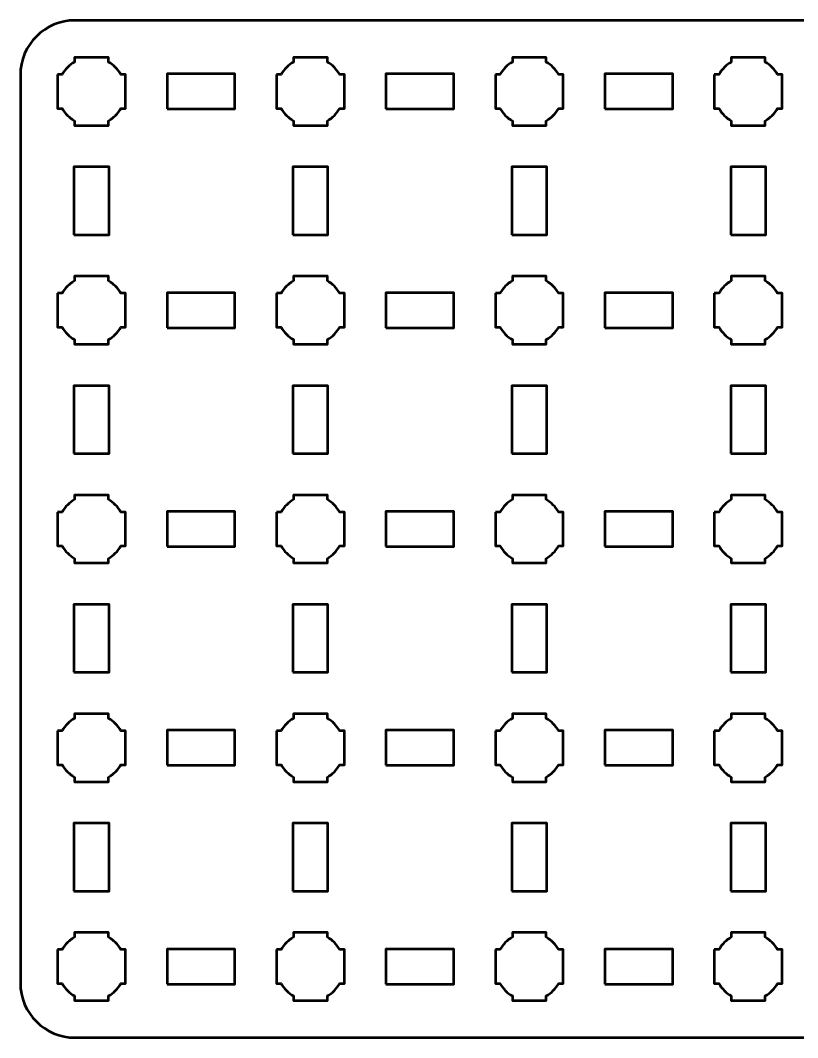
# Model space of a CAD drawing. Header units: centimetres. Extents: x -40.1 to 19.1, y -19.5 to -10.2.
# Drawn here: x -40.15 to -33.05, y -19.5 to -10.2 of the extents above; entities that cross this region are included whole.
import ezdxf

# ---------------------------------------------------------------- set-up
doc = ezdxf.new("R2010")
doc.units = ezdxf.units.CM
doc.header["$MEASUREMENT"] = 0
doc.layers.add('Layer 1', color=7, linetype='Continuous')

msp = doc.modelspace()

# ---------------------------------------------------------------- linework, layer by layer
at = {"layer": 'Layer 1', "color": 250, "lineweight": 53}
for points in [[(-38.81, -11.01), (-38.19, -11.01), (-38.19, -10.69), (-38.81, -10.69), (-38.81, -11.01)], [(-36.81, -11.01), (-36.19, -11.01), (-36.19, -10.69), (-36.81, -10.69), (-36.81, -11.01)], [(-34.81, -11.01), (-34.19, -11.01), (-34.19, -10.69), (-34.81, -10.69), (-34.81, -11.01)], [(-39.66, -12.16), (-39.34, -12.16), (-39.34, -11.54), (-39.66, -11.54), (-39.66, -12.16)], [(-37.66, -12.16), (-37.34, -12.16), (-37.34, -11.54), (-37.66, -11.54), (-37.66, -12.16)], [(-35.66, -12.16), (-35.34, -12.16), (-35.34, -11.54), (-35.66, -11.54), (-35.66, -12.16)], [(-33.66, -12.16), (-33.34, -12.16), (-33.34, -11.54), (-33.66, -11.54), (-33.66, -12.16)], [(-38.81, -13.01), (-38.19, -13.01), (-38.19, -12.69), (-38.81, -12.69), (-38.81, -13.01)], [(-36.81, -13.01), (-36.19, -13.01), (-36.19, -12.69), (-36.81, -12.69), (-36.81, -13.01)], [(-34.81, -13.01), (-34.19, -13.01), (-34.19, -12.69), (-34.81, -12.69), (-34.81, -13.01)], [(-39.66, -14.16), (-39.34, -14.16), (-39.34, -13.54), (-39.66, -13.54), (-39.66, -14.16)], [(-37.66, -14.16), (-37.34, -14.16), (-37.34, -13.54), (-37.66, -13.54), (-37.66, -14.16)], [(-35.66, -14.16), (-35.34, -14.16), (-35.34, -13.54), (-35.66, -13.54), (-35.66, -14.16)], [(-33.66, -14.16), (-33.34, -14.16), (-33.34, -13.54), (-33.66, -13.54), (-33.66, -14.16)], [(-38.81, -15.01), (-38.19, -15.01), (-38.19, -14.69), (-38.81, -14.69), (-38.81, -15.01)], [(-36.81, -15.01), (-36.19, -15.01), (-36.19, -14.69), (-36.81, -14.69), (-36.81, -15.01)], [(-34.81, -15.01), (-34.19, -15.01), (-34.19, -14.69), (-34.81, -14.69), (-34.81, -15.01)], [(-39.66, -16.16), (-39.34, -16.16), (-39.34, -15.54), (-39.66, -15.54), (-39.66, -16.16)], [(-37.66, -16.16), (-37.34, -16.16), (-37.34, -15.54), (-37.66, -15.54), (-37.66, -16.16)], [(-35.66, -16.16), (-35.34, -16.16), (-35.34, -15.54), (-35.66, -15.54), (-35.66, -16.16)], [(-33.66, -16.16), (-33.34, -16.16), (-33.34, -15.54), (-33.66, -15.54), (-33.66, -16.16)], [(-38.81, -17.01), (-38.19, -17.01), (-38.19, -16.69), (-38.81, -16.69), (-38.81, -17.01)], [(-36.81, -17.01), (-36.19, -17.01), (-36.19, -16.69), (-36.81, -16.69), (-36.81, -17.01)], [(-34.81, -17.01), (-34.19, -17.01), (-34.19, -16.69), (-34.81, -16.69), (-34.81, -17.01)], [(-39.66, -18.16), (-39.34, -18.16), (-39.34, -17.54), (-39.66, -17.54), (-39.66, -18.16)], [(-37.66, -18.16), (-37.34, -18.16), (-37.34, -17.54), (-37.66, -17.54), (-37.66, -18.16)], [(-35.66, -18.16), (-35.34, -18.16), (-35.34, -17.54), (-35.66, -17.54), (-35.66, -18.16)], [(-33.66, -18.16), (-33.34, -18.16), (-33.34, -17.54), (-33.66, -17.54), (-33.66, -18.16)], [(-38.81, -19.01), (-38.19, -19.01), (-38.19, -18.69), (-38.81, -18.69), (-38.81, -19.01)], [(-36.81, -19.01), (-36.19, -19.01), (-36.19, -18.69), (-36.81, -18.69), (-36.81, -19.01)], [(-34.81, -19.01), (-34.19, -19.01), (-34.19, -18.69), (-34.81, -18.69), (-34.81, -19.01)]]:
    msp.add_lwpolyline(points, close=True, dxfattribs=at)
msp.add_open_spline([(-40.15, -19), (-40.15, -19), (-40.15, -10.7), (-40.15, -10.7), (-40.15, -10.7), (-40.15, -10.42391), (-39.92609, -10.2), (-39.65, -10.2), (-39.65, -10.2), (-39.65, -10.2), (18.65, -10.2), (18.65, -10.2), (18.65, -10.2), (18.92609, -10.2), (19.15, -10.42391), (19.15, -10.7), (19.15, -10.7), (19.15, -10.7), (19.15, -19), (19.15, -19), (19.15, -19), (19.15, -19.27609), (18.92609, -19.5), (18.65, -19.5), (18.65, -19.5), (18.65, -19.5), (-39.65, -19.5), (-39.65, -19.5), (-39.65, -19.5), (-39.92609, -19.5), (-40.15, -19.27609), (-40.15, -19)], degree=3, knots=[0, 0, 0, 0, 0.125, 0.125, 0.125, 0.125, 0.25, 0.25, 0.25, 0.25, 0.375, 0.375, 0.375, 0.375, 0.5, 0.5, 0.5, 0.5, 0.625, 0.625, 0.625, 0.625, 0.75, 0.75, 0.75, 0.75, 0.875, 0.875, 0.875, 0.875, 1, 1, 1, 1], dxfattribs=at)
at = {"layer": 'Layer 1', "lineweight": 53}
for points in [[(-39.81, -10.695), (-39.81, -10.695), (-39.76851, -10.695), (-39.76851, -10.695), (-39.76851, -10.695), (-39.74128, -10.64795), (-39.70205, -10.60872), (-39.655, -10.58149), (-39.655, -10.58149), (-39.655, -10.58149), (-39.655, -10.54), (-39.655, -10.54), (-39.655, -10.54), (-39.655, -10.54), (-39.5, -10.54), (-39.5, -10.54), (-39.5, -10.54), (-39.5, -10.54), (-39.345, -10.54), (-39.345, -10.54), (-39.345, -10.54), (-39.345, -10.54), (-39.345, -10.58149), (-39.345, -10.58149), (-39.345, -10.58149), (-39.29795, -10.60872), (-39.25872, -10.64795), (-39.23149, -10.695), (-39.23149, -10.695), (-39.23149, -10.695), (-39.19, -10.695), (-39.19, -10.695), (-39.19, -10.695), (-39.19, -10.695), (-39.19, -10.85), (-39.19, -10.85), (-39.19, -10.85), (-39.19, -10.85), (-39.19, -11.005), (-39.19, -11.005), (-39.19, -11.005), (-39.19, -11.005), (-39.23149, -11.005), (-39.23149, -11.005), (-39.23149, -11.005), (-39.25872, -11.05205), (-39.29795, -11.09128), (-39.345, -11.11851), (-39.345, -11.11851), (-39.345, -11.11851), (-39.345, -11.16), (-39.345, -11.16), (-39.345, -11.16), (-39.345, -11.16), (-39.5, -11.16), (-39.5, -11.16), (-39.5, -11.16), (-39.5, -11.16), (-39.655, -11.16), (-39.655, -11.16), (-39.655, -11.16), (-39.655, -11.16), (-39.655, -11.11851), (-39.655, -11.11851), (-39.655, -11.11851), (-39.70205, -11.09128), (-39.74128, -11.05205), (-39.76851, -11.005), (-39.76851, -11.005), (-39.76851, -11.005), (-39.81, -11.005), (-39.81, -11.005), (-39.81, -11.005), (-39.81, -11.005), (-39.81, -10.85), (-39.81, -10.85), (-39.81, -10.85), (-39.81, -10.85), (-39.81, -10.695), (-39.81, -10.695)], [(-37.81, -10.695), (-37.81, -10.695), (-37.76851, -10.695), (-37.76851, -10.695), (-37.76851, -10.695), (-37.74128, -10.64795), (-37.70205, -10.60872), (-37.655, -10.58149), (-37.655, -10.58149), (-37.655, -10.58149), (-37.655, -10.54), (-37.655, -10.54), (-37.655, -10.54), (-37.655, -10.54), (-37.5, -10.54), (-37.5, -10.54), (-37.5, -10.54), (-37.5, -10.54), (-37.345, -10.54), (-37.345, -10.54), (-37.345, -10.54), (-37.345, -10.54), (-37.345, -10.58149), (-37.345, -10.58149), (-37.345, -10.58149), (-37.29795, -10.60872), (-37.25872, -10.64795), (-37.23149, -10.695), (-37.23149, -10.695), (-37.23149, -10.695), (-37.19, -10.695), (-37.19, -10.695), (-37.19, -10.695), (-37.19, -10.695), (-37.19, -10.85), (-37.19, -10.85), (-37.19, -10.85), (-37.19, -10.85), (-37.19, -11.005), (-37.19, -11.005), (-37.19, -11.005), (-37.19, -11.005), (-37.23149, -11.005), (-37.23149, -11.005), (-37.23149, -11.005), (-37.25872, -11.05205), (-37.29795, -11.09128), (-37.345, -11.11851), (-37.345, -11.11851), (-37.345, -11.11851), (-37.345, -11.16), (-37.345, -11.16), (-37.345, -11.16), (-37.345, -11.16), (-37.5, -11.16), (-37.5, -11.16), (-37.5, -11.16), (-37.5, -11.16), (-37.655, -11.16), (-37.655, -11.16), (-37.655, -11.16), (-37.655, -11.16), (-37.655, -11.11851), (-37.655, -11.11851), (-37.655, -11.11851), (-37.70205, -11.09128), (-37.74128, -11.05205), (-37.76851, -11.005), (-37.76851, -11.005), (-37.76851, -11.005), (-37.81, -11.005), (-37.81, -11.005), (-37.81, -11.005), (-37.81, -11.005), (-37.81, -10.85), (-37.81, -10.85), (-37.81, -10.85), (-37.81, -10.85), (-37.81, -10.695), (-37.81, -10.695)], [(-35.81, -10.695), (-35.81, -10.695), (-35.76851, -10.695), (-35.76851, -10.695), (-35.76851, -10.695), (-35.74128, -10.64795), (-35.70205, -10.60872), (-35.655, -10.58149), (-35.655, -10.58149), (-35.655, -10.58149), (-35.655, -10.54), (-35.655, -10.54), (-35.655, -10.54), (-35.655, -10.54), (-35.5, -10.54), (-35.5, -10.54), (-35.5, -10.54), (-35.5, -10.54), (-35.345, -10.54), (-35.345, -10.54), (-35.345, -10.54), (-35.345, -10.54), (-35.345, -10.58149), (-35.345, -10.58149), (-35.345, -10.58149), (-35.29795, -10.60872), (-35.25872, -10.64795), (-35.23149, -10.695), (-35.23149, -10.695), (-35.23149, -10.695), (-35.19, -10.695), (-35.19, -10.695), (-35.19, -10.695), (-35.19, -10.695), (-35.19, -10.85), (-35.19, -10.85), (-35.19, -10.85), (-35.19, -10.85), (-35.19, -11.005), (-35.19, -11.005), (-35.19, -11.005), (-35.19, -11.005), (-35.23149, -11.005), (-35.23149, -11.005), (-35.23149, -11.005), (-35.25872, -11.05205), (-35.29795, -11.09128), (-35.345, -11.11851), (-35.345, -11.11851), (-35.345, -11.11851), (-35.345, -11.16), (-35.345, -11.16), (-35.345, -11.16), (-35.345, -11.16), (-35.5, -11.16), (-35.5, -11.16), (-35.5, -11.16), (-35.5, -11.16), (-35.655, -11.16), (-35.655, -11.16), (-35.655, -11.16), (-35.655, -11.16), (-35.655, -11.11851), (-35.655, -11.11851), (-35.655, -11.11851), (-35.70205, -11.09128), (-35.74128, -11.05205), (-35.76851, -11.005), (-35.76851, -11.005), (-35.76851, -11.005), (-35.81, -11.005), (-35.81, -11.005), (-35.81, -11.005), (-35.81, -11.005), (-35.81, -10.85), (-35.81, -10.85), (-35.81, -10.85), (-35.81, -10.85), (-35.81, -10.695), (-35.81, -10.695)], [(-33.81, -10.695), (-33.81, -10.695), (-33.76851, -10.695), (-33.76851, -10.695), (-33.76851, -10.695), (-33.74128, -10.64795), (-33.70205, -10.60872), (-33.655, -10.58149), (-33.655, -10.58149), (-33.655, -10.58149), (-33.655, -10.54), (-33.655, -10.54), (-33.655, -10.54), (-33.655, -10.54), (-33.5, -10.54), (-33.5, -10.54), (-33.5, -10.54), (-33.5, -10.54), (-33.345, -10.54), (-33.345, -10.54), (-33.345, -10.54), (-33.345, -10.54), (-33.345, -10.58149), (-33.345, -10.58149), (-33.345, -10.58149), (-33.29795, -10.60872), (-33.25872, -10.64795), (-33.23149, -10.695), (-33.23149, -10.695), (-33.23149, -10.695), (-33.19, -10.695), (-33.19, -10.695), (-33.19, -10.695), (-33.19, -10.695), (-33.19, -10.85), (-33.19, -10.85), (-33.19, -10.85), (-33.19, -10.85), (-33.19, -11.005), (-33.19, -11.005), (-33.19, -11.005), (-33.19, -11.005), (-33.23149, -11.005), (-33.23149, -11.005), (-33.23149, -11.005), (-33.25872, -11.05205), (-33.29795, -11.09128), (-33.345, -11.11851), (-33.345, -11.11851), (-33.345, -11.11851), (-33.345, -11.16), (-33.345, -11.16), (-33.345, -11.16), (-33.345, -11.16), (-33.5, -11.16), (-33.5, -11.16), (-33.5, -11.16), (-33.5, -11.16), (-33.655, -11.16), (-33.655, -11.16), (-33.655, -11.16), (-33.655, -11.16), (-33.655, -11.11851), (-33.655, -11.11851), (-33.655, -11.11851), (-33.70205, -11.09128), (-33.74128, -11.05205), (-33.76851, -11.005), (-33.76851, -11.005), (-33.76851, -11.005), (-33.81, -11.005), (-33.81, -11.005), (-33.81, -11.005), (-33.81, -11.005), (-33.81, -10.85), (-33.81, -10.85), (-33.81, -10.85), (-33.81, -10.85), (-33.81, -10.695), (-33.81, -10.695)], [(-39.81, -12.695), (-39.81, -12.695), (-39.76851, -12.695), (-39.76851, -12.695), (-39.76851, -12.695), (-39.74128, -12.64795), (-39.70205, -12.60872), (-39.655, -12.58149), (-39.655, -12.58149), (-39.655, -12.58149), (-39.655, -12.54), (-39.655, -12.54), (-39.655, -12.54), (-39.655, -12.54), (-39.5, -12.54), (-39.5, -12.54), (-39.5, -12.54), (-39.5, -12.54), (-39.345, -12.54), (-39.345, -12.54), (-39.345, -12.54), (-39.345, -12.54), (-39.345, -12.58149), (-39.345, -12.58149), (-39.345, -12.58149), (-39.29795, -12.60872), (-39.25872, -12.64795), (-39.23149, -12.695), (-39.23149, -12.695), (-39.23149, -12.695), (-39.19, -12.695), (-39.19, -12.695), (-39.19, -12.695), (-39.19, -12.695), (-39.19, -12.85), (-39.19, -12.85), (-39.19, -12.85), (-39.19, -12.85), (-39.19, -13.005), (-39.19, -13.005), (-39.19, -13.005), (-39.19, -13.005), (-39.23149, -13.005), (-39.23149, -13.005), (-39.23149, -13.005), (-39.25872, -13.05205), (-39.29795, -13.09128), (-39.345, -13.11851), (-39.345, -13.11851), (-39.345, -13.11851), (-39.345, -13.16), (-39.345, -13.16), (-39.345, -13.16), (-39.345, -13.16), (-39.5, -13.16), (-39.5, -13.16), (-39.5, -13.16), (-39.5, -13.16), (-39.655, -13.16), (-39.655, -13.16), (-39.655, -13.16), (-39.655, -13.16), (-39.655, -13.11851), (-39.655, -13.11851), (-39.655, -13.11851), (-39.70205, -13.09128), (-39.74128, -13.05205), (-39.76851, -13.005), (-39.76851, -13.005), (-39.76851, -13.005), (-39.81, -13.005), (-39.81, -13.005), (-39.81, -13.005), (-39.81, -13.005), (-39.81, -12.85), (-39.81, -12.85), (-39.81, -12.85), (-39.81, -12.85), (-39.81, -12.695), (-39.81, -12.695)], [(-37.81, -12.695), (-37.81, -12.695), (-37.76851, -12.695), (-37.76851, -12.695), (-37.76851, -12.695), (-37.74128, -12.64795), (-37.70205, -12.60872), (-37.655, -12.58149), (-37.655, -12.58149), (-37.655, -12.58149), (-37.655, -12.54), (-37.655, -12.54), (-37.655, -12.54), (-37.655, -12.54), (-37.5, -12.54), (-37.5, -12.54), (-37.5, -12.54), (-37.5, -12.54), (-37.345, -12.54), (-37.345, -12.54), (-37.345, -12.54), (-37.345, -12.54), (-37.345, -12.58149), (-37.345, -12.58149), (-37.345, -12.58149), (-37.29795, -12.60872), (-37.25872, -12.64795), (-37.23149, -12.695), (-37.23149, -12.695), (-37.23149, -12.695), (-37.19, -12.695), (-37.19, -12.695), (-37.19, -12.695), (-37.19, -12.695), (-37.19, -12.85), (-37.19, -12.85), (-37.19, -12.85), (-37.19, -12.85), (-37.19, -13.005), (-37.19, -13.005), (-37.19, -13.005), (-37.19, -13.005), (-37.23149, -13.005), (-37.23149, -13.005), (-37.23149, -13.005), (-37.25872, -13.05205), (-37.29795, -13.09128), (-37.345, -13.11851), (-37.345, -13.11851), (-37.345, -13.11851), (-37.345, -13.16), (-37.345, -13.16), (-37.345, -13.16), (-37.345, -13.16), (-37.5, -13.16), (-37.5, -13.16), (-37.5, -13.16), (-37.5, -13.16), (-37.655, -13.16), (-37.655, -13.16), (-37.655, -13.16), (-37.655, -13.16), (-37.655, -13.11851), (-37.655, -13.11851), (-37.655, -13.11851), (-37.70205, -13.09128), (-37.74128, -13.05205), (-37.76851, -13.005), (-37.76851, -13.005), (-37.76851, -13.005), (-37.81, -13.005), (-37.81, -13.005), (-37.81, -13.005), (-37.81, -13.005), (-37.81, -12.85), (-37.81, -12.85), (-37.81, -12.85), (-37.81, -12.85), (-37.81, -12.695), (-37.81, -12.695)], [(-35.81, -12.695), (-35.81, -12.695), (-35.76851, -12.695), (-35.76851, -12.695), (-35.76851, -12.695), (-35.74128, -12.64795), (-35.70205, -12.60872), (-35.655, -12.58149), (-35.655, -12.58149), (-35.655, -12.58149), (-35.655, -12.54), (-35.655, -12.54), (-35.655, -12.54), (-35.655, -12.54), (-35.5, -12.54), (-35.5, -12.54), (-35.5, -12.54), (-35.5, -12.54), (-35.345, -12.54), (-35.345, -12.54), (-35.345, -12.54), (-35.345, -12.54), (-35.345, -12.58149), (-35.345, -12.58149), (-35.345, -12.58149), (-35.29795, -12.60872), (-35.25872, -12.64795), (-35.23149, -12.695), (-35.23149, -12.695), (-35.23149, -12.695), (-35.19, -12.695), (-35.19, -12.695), (-35.19, -12.695), (-35.19, -12.695), (-35.19, -12.85), (-35.19, -12.85), (-35.19, -12.85), (-35.19, -12.85), (-35.19, -13.005), (-35.19, -13.005), (-35.19, -13.005), (-35.19, -13.005), (-35.23149, -13.005), (-35.23149, -13.005), (-35.23149, -13.005), (-35.25872, -13.05205), (-35.29795, -13.09128), (-35.345, -13.11851), (-35.345, -13.11851), (-35.345, -13.11851), (-35.345, -13.16), (-35.345, -13.16), (-35.345, -13.16), (-35.345, -13.16), (-35.5, -13.16), (-35.5, -13.16), (-35.5, -13.16), (-35.5, -13.16), (-35.655, -13.16), (-35.655, -13.16), (-35.655, -13.16), (-35.655, -13.16), (-35.655, -13.11851), (-35.655, -13.11851), (-35.655, -13.11851), (-35.70205, -13.09128), (-35.74128, -13.05205), (-35.76851, -13.005), (-35.76851, -13.005), (-35.76851, -13.005), (-35.81, -13.005), (-35.81, -13.005), (-35.81, -13.005), (-35.81, -13.005), (-35.81, -12.85), (-35.81, -12.85), (-35.81, -12.85), (-35.81, -12.85), (-35.81, -12.695), (-35.81, -12.695)], [(-33.81, -12.695), (-33.81, -12.695), (-33.76851, -12.695), (-33.76851, -12.695), (-33.76851, -12.695), (-33.74128, -12.64795), (-33.70205, -12.60872), (-33.655, -12.58149), (-33.655, -12.58149), (-33.655, -12.58149), (-33.655, -12.54), (-33.655, -12.54), (-33.655, -12.54), (-33.655, -12.54), (-33.5, -12.54), (-33.5, -12.54), (-33.5, -12.54), (-33.5, -12.54), (-33.345, -12.54), (-33.345, -12.54), (-33.345, -12.54), (-33.345, -12.54), (-33.345, -12.58149), (-33.345, -12.58149), (-33.345, -12.58149), (-33.29795, -12.60872), (-33.25872, -12.64795), (-33.23149, -12.695), (-33.23149, -12.695), (-33.23149, -12.695), (-33.19, -12.695), (-33.19, -12.695), (-33.19, -12.695), (-33.19, -12.695), (-33.19, -12.85), (-33.19, -12.85), (-33.19, -12.85), (-33.19, -12.85), (-33.19, -13.005), (-33.19, -13.005), (-33.19, -13.005), (-33.19, -13.005), (-33.23149, -13.005), (-33.23149, -13.005), (-33.23149, -13.005), (-33.25872, -13.05205), (-33.29795, -13.09128), (-33.345, -13.11851), (-33.345, -13.11851), (-33.345, -13.11851), (-33.345, -13.16), (-33.345, -13.16), (-33.345, -13.16), (-33.345, -13.16), (-33.5, -13.16), (-33.5, -13.16), (-33.5, -13.16), (-33.5, -13.16), (-33.655, -13.16), (-33.655, -13.16), (-33.655, -13.16), (-33.655, -13.16), (-33.655, -13.11851), (-33.655, -13.11851), (-33.655, -13.11851), (-33.70205, -13.09128), (-33.74128, -13.05205), (-33.76851, -13.005), (-33.76851, -13.005), (-33.76851, -13.005), (-33.81, -13.005), (-33.81, -13.005), (-33.81, -13.005), (-33.81, -13.005), (-33.81, -12.85), (-33.81, -12.85), (-33.81, -12.85), (-33.81, -12.85), (-33.81, -12.695), (-33.81, -12.695)], [(-39.81, -14.695), (-39.81, -14.695), (-39.76851, -14.695), (-39.76851, -14.695), (-39.76851, -14.695), (-39.74128, -14.64795), (-39.70205, -14.60872), (-39.655, -14.58149), (-39.655, -14.58149), (-39.655, -14.58149), (-39.655, -14.54), (-39.655, -14.54), (-39.655, -14.54), (-39.655, -14.54), (-39.5, -14.54), (-39.5, -14.54), (-39.5, -14.54), (-39.5, -14.54), (-39.345, -14.54), (-39.345, -14.54), (-39.345, -14.54), (-39.345, -14.54), (-39.345, -14.58149), (-39.345, -14.58149), (-39.345, -14.58149), (-39.29795, -14.60872), (-39.25872, -14.64795), (-39.23149, -14.695), (-39.23149, -14.695), (-39.23149, -14.695), (-39.19, -14.695), (-39.19, -14.695), (-39.19, -14.695), (-39.19, -14.695), (-39.19, -14.85), (-39.19, -14.85), (-39.19, -14.85), (-39.19, -14.85), (-39.19, -15.005), (-39.19, -15.005), (-39.19, -15.005), (-39.19, -15.005), (-39.23149, -15.005), (-39.23149, -15.005), (-39.23149, -15.005), (-39.25872, -15.05205), (-39.29795, -15.09128), (-39.345, -15.11851), (-39.345, -15.11851), (-39.345, -15.11851), (-39.345, -15.16), (-39.345, -15.16), (-39.345, -15.16), (-39.345, -15.16), (-39.5, -15.16), (-39.5, -15.16), (-39.5, -15.16), (-39.5, -15.16), (-39.655, -15.16), (-39.655, -15.16), (-39.655, -15.16), (-39.655, -15.16), (-39.655, -15.11851), (-39.655, -15.11851), (-39.655, -15.11851), (-39.70205, -15.09128), (-39.74128, -15.05205), (-39.76851, -15.005), (-39.76851, -15.005), (-39.76851, -15.005), (-39.81, -15.005), (-39.81, -15.005), (-39.81, -15.005), (-39.81, -15.005), (-39.81, -14.85), (-39.81, -14.85), (-39.81, -14.85), (-39.81, -14.85), (-39.81, -14.695), (-39.81, -14.695)], [(-37.81, -14.695), (-37.81, -14.695), (-37.76851, -14.695), (-37.76851, -14.695), (-37.76851, -14.695), (-37.74128, -14.64795), (-37.70205, -14.60872), (-37.655, -14.58149), (-37.655, -14.58149), (-37.655, -14.58149), (-37.655, -14.54), (-37.655, -14.54), (-37.655, -14.54), (-37.655, -14.54), (-37.5, -14.54), (-37.5, -14.54), (-37.5, -14.54), (-37.5, -14.54), (-37.345, -14.54), (-37.345, -14.54), (-37.345, -14.54), (-37.345, -14.54), (-37.345, -14.58149), (-37.345, -14.58149), (-37.345, -14.58149), (-37.29795, -14.60872), (-37.25872, -14.64795), (-37.23149, -14.695), (-37.23149, -14.695), (-37.23149, -14.695), (-37.19, -14.695), (-37.19, -14.695), (-37.19, -14.695), (-37.19, -14.695), (-37.19, -14.85), (-37.19, -14.85), (-37.19, -14.85), (-37.19, -14.85), (-37.19, -15.005), (-37.19, -15.005), (-37.19, -15.005), (-37.19, -15.005), (-37.23149, -15.005), (-37.23149, -15.005), (-37.23149, -15.005), (-37.25872, -15.05205), (-37.29795, -15.09128), (-37.345, -15.11851), (-37.345, -15.11851), (-37.345, -15.11851), (-37.345, -15.16), (-37.345, -15.16), (-37.345, -15.16), (-37.345, -15.16), (-37.5, -15.16), (-37.5, -15.16), (-37.5, -15.16), (-37.5, -15.16), (-37.655, -15.16), (-37.655, -15.16), (-37.655, -15.16), (-37.655, -15.16), (-37.655, -15.11851), (-37.655, -15.11851), (-37.655, -15.11851), (-37.70205, -15.09128), (-37.74128, -15.05205), (-37.76851, -15.005), (-37.76851, -15.005), (-37.76851, -15.005), (-37.81, -15.005), (-37.81, -15.005), (-37.81, -15.005), (-37.81, -15.005), (-37.81, -14.85), (-37.81, -14.85), (-37.81, -14.85), (-37.81, -14.85), (-37.81, -14.695), (-37.81, -14.695)], [(-35.81, -14.695), (-35.81, -14.695), (-35.76851, -14.695), (-35.76851, -14.695), (-35.76851, -14.695), (-35.74128, -14.64795), (-35.70205, -14.60872), (-35.655, -14.58149), (-35.655, -14.58149), (-35.655, -14.58149), (-35.655, -14.54), (-35.655, -14.54), (-35.655, -14.54), (-35.655, -14.54), (-35.5, -14.54), (-35.5, -14.54), (-35.5, -14.54), (-35.5, -14.54), (-35.345, -14.54), (-35.345, -14.54), (-35.345, -14.54), (-35.345, -14.54), (-35.345, -14.58149), (-35.345, -14.58149), (-35.345, -14.58149), (-35.29795, -14.60872), (-35.25872, -14.64795), (-35.23149, -14.695), (-35.23149, -14.695), (-35.23149, -14.695), (-35.19, -14.695), (-35.19, -14.695), (-35.19, -14.695), (-35.19, -14.695), (-35.19, -14.85), (-35.19, -14.85), (-35.19, -14.85), (-35.19, -14.85), (-35.19, -15.005), (-35.19, -15.005), (-35.19, -15.005), (-35.19, -15.005), (-35.23149, -15.005), (-35.23149, -15.005), (-35.23149, -15.005), (-35.25872, -15.05205), (-35.29795, -15.09128), (-35.345, -15.11851), (-35.345, -15.11851), (-35.345, -15.11851), (-35.345, -15.16), (-35.345, -15.16), (-35.345, -15.16), (-35.345, -15.16), (-35.5, -15.16), (-35.5, -15.16), (-35.5, -15.16), (-35.5, -15.16), (-35.655, -15.16), (-35.655, -15.16), (-35.655, -15.16), (-35.655, -15.16), (-35.655, -15.11851), (-35.655, -15.11851), (-35.655, -15.11851), (-35.70205, -15.09128), (-35.74128, -15.05205), (-35.76851, -15.005), (-35.76851, -15.005), (-35.76851, -15.005), (-35.81, -15.005), (-35.81, -15.005), (-35.81, -15.005), (-35.81, -15.005), (-35.81, -14.85), (-35.81, -14.85), (-35.81, -14.85), (-35.81, -14.85), (-35.81, -14.695), (-35.81, -14.695)], [(-33.81, -14.695), (-33.81, -14.695), (-33.76851, -14.695), (-33.76851, -14.695), (-33.76851, -14.695), (-33.74128, -14.64795), (-33.70205, -14.60872), (-33.655, -14.58149), (-33.655, -14.58149), (-33.655, -14.58149), (-33.655, -14.54), (-33.655, -14.54), (-33.655, -14.54), (-33.655, -14.54), (-33.5, -14.54), (-33.5, -14.54), (-33.5, -14.54), (-33.5, -14.54), (-33.345, -14.54), (-33.345, -14.54), (-33.345, -14.54), (-33.345, -14.54), (-33.345, -14.58149), (-33.345, -14.58149), (-33.345, -14.58149), (-33.29795, -14.60872), (-33.25872, -14.64795), (-33.23149, -14.695), (-33.23149, -14.695), (-33.23149, -14.695), (-33.19, -14.695), (-33.19, -14.695), (-33.19, -14.695), (-33.19, -14.695), (-33.19, -14.85), (-33.19, -14.85), (-33.19, -14.85), (-33.19, -14.85), (-33.19, -15.005), (-33.19, -15.005), (-33.19, -15.005), (-33.19, -15.005), (-33.23149, -15.005), (-33.23149, -15.005), (-33.23149, -15.005), (-33.25872, -15.05205), (-33.29795, -15.09128), (-33.345, -15.11851), (-33.345, -15.11851), (-33.345, -15.11851), (-33.345, -15.16), (-33.345, -15.16), (-33.345, -15.16), (-33.345, -15.16), (-33.5, -15.16), (-33.5, -15.16), (-33.5, -15.16), (-33.5, -15.16), (-33.655, -15.16), (-33.655, -15.16), (-33.655, -15.16), (-33.655, -15.16), (-33.655, -15.11851), (-33.655, -15.11851), (-33.655, -15.11851), (-33.70205, -15.09128), (-33.74128, -15.05205), (-33.76851, -15.005), (-33.76851, -15.005), (-33.76851, -15.005), (-33.81, -15.005), (-33.81, -15.005), (-33.81, -15.005), (-33.81, -15.005), (-33.81, -14.85), (-33.81, -14.85), (-33.81, -14.85), (-33.81, -14.85), (-33.81, -14.695), (-33.81, -14.695)], [(-39.81, -16.695), (-39.81, -16.695), (-39.76851, -16.695), (-39.76851, -16.695), (-39.76851, -16.695), (-39.74128, -16.64795), (-39.70205, -16.60872), (-39.655, -16.58149), (-39.655, -16.58149), (-39.655, -16.58149), (-39.655, -16.54), (-39.655, -16.54), (-39.655, -16.54), (-39.655, -16.54), (-39.5, -16.54), (-39.5, -16.54), (-39.5, -16.54), (-39.5, -16.54), (-39.345, -16.54), (-39.345, -16.54), (-39.345, -16.54), (-39.345, -16.54), (-39.345, -16.58149), (-39.345, -16.58149), (-39.345, -16.58149), (-39.29795, -16.60872), (-39.25872, -16.64795), (-39.23149, -16.695), (-39.23149, -16.695), (-39.23149, -16.695), (-39.19, -16.695), (-39.19, -16.695), (-39.19, -16.695), (-39.19, -16.695), (-39.19, -16.85), (-39.19, -16.85), (-39.19, -16.85), (-39.19, -16.85), (-39.19, -17.005), (-39.19, -17.005), (-39.19, -17.005), (-39.19, -17.005), (-39.23149, -17.005), (-39.23149, -17.005), (-39.23149, -17.005), (-39.25872, -17.05205), (-39.29795, -17.09128), (-39.345, -17.11851), (-39.345, -17.11851), (-39.345, -17.11851), (-39.345, -17.16), (-39.345, -17.16), (-39.345, -17.16), (-39.345, -17.16), (-39.5, -17.16), (-39.5, -17.16), (-39.5, -17.16), (-39.5, -17.16), (-39.655, -17.16), (-39.655, -17.16), (-39.655, -17.16), (-39.655, -17.16), (-39.655, -17.11851), (-39.655, -17.11851), (-39.655, -17.11851), (-39.70205, -17.09128), (-39.74128, -17.05205), (-39.76851, -17.005), (-39.76851, -17.005), (-39.76851, -17.005), (-39.81, -17.005), (-39.81, -17.005), (-39.81, -17.005), (-39.81, -17.005), (-39.81, -16.85), (-39.81, -16.85), (-39.81, -16.85), (-39.81, -16.85), (-39.81, -16.695), (-39.81, -16.695)], [(-37.81, -16.695), (-37.81, -16.695), (-37.76851, -16.695), (-37.76851, -16.695), (-37.76851, -16.695), (-37.74128, -16.64795), (-37.70205, -16.60872), (-37.655, -16.58149), (-37.655, -16.58149), (-37.655, -16.58149), (-37.655, -16.54), (-37.655, -16.54), (-37.655, -16.54), (-37.655, -16.54), (-37.5, -16.54), (-37.5, -16.54), (-37.5, -16.54), (-37.5, -16.54), (-37.345, -16.54), (-37.345, -16.54), (-37.345, -16.54), (-37.345, -16.54), (-37.345, -16.58149), (-37.345, -16.58149), (-37.345, -16.58149), (-37.29795, -16.60872), (-37.25872, -16.64795), (-37.23149, -16.695), (-37.23149, -16.695), (-37.23149, -16.695), (-37.19, -16.695), (-37.19, -16.695), (-37.19, -16.695), (-37.19, -16.695), (-37.19, -16.85), (-37.19, -16.85), (-37.19, -16.85), (-37.19, -16.85), (-37.19, -17.005), (-37.19, -17.005), (-37.19, -17.005), (-37.19, -17.005), (-37.23149, -17.005), (-37.23149, -17.005), (-37.23149, -17.005), (-37.25872, -17.05205), (-37.29795, -17.09128), (-37.345, -17.11851), (-37.345, -17.11851), (-37.345, -17.11851), (-37.345, -17.16), (-37.345, -17.16), (-37.345, -17.16), (-37.345, -17.16), (-37.5, -17.16), (-37.5, -17.16), (-37.5, -17.16), (-37.5, -17.16), (-37.655, -17.16), (-37.655, -17.16), (-37.655, -17.16), (-37.655, -17.16), (-37.655, -17.11851), (-37.655, -17.11851), (-37.655, -17.11851), (-37.70205, -17.09128), (-37.74128, -17.05205), (-37.76851, -17.005), (-37.76851, -17.005), (-37.76851, -17.005), (-37.81, -17.005), (-37.81, -17.005), (-37.81, -17.005), (-37.81, -17.005), (-37.81, -16.85), (-37.81, -16.85), (-37.81, -16.85), (-37.81, -16.85), (-37.81, -16.695), (-37.81, -16.695)], [(-35.81, -16.695), (-35.81, -16.695), (-35.76851, -16.695), (-35.76851, -16.695), (-35.76851, -16.695), (-35.74128, -16.64795), (-35.70205, -16.60872), (-35.655, -16.58149), (-35.655, -16.58149), (-35.655, -16.58149), (-35.655, -16.54), (-35.655, -16.54), (-35.655, -16.54), (-35.655, -16.54), (-35.5, -16.54), (-35.5, -16.54), (-35.5, -16.54), (-35.5, -16.54), (-35.345, -16.54), (-35.345, -16.54), (-35.345, -16.54), (-35.345, -16.54), (-35.345, -16.58149), (-35.345, -16.58149), (-35.345, -16.58149), (-35.29795, -16.60872), (-35.25872, -16.64795), (-35.23149, -16.695), (-35.23149, -16.695), (-35.23149, -16.695), (-35.19, -16.695), (-35.19, -16.695), (-35.19, -16.695), (-35.19, -16.695), (-35.19, -16.85), (-35.19, -16.85), (-35.19, -16.85), (-35.19, -16.85), (-35.19, -17.005), (-35.19, -17.005), (-35.19, -17.005), (-35.19, -17.005), (-35.23149, -17.005), (-35.23149, -17.005), (-35.23149, -17.005), (-35.25872, -17.05205), (-35.29795, -17.09128), (-35.345, -17.11851), (-35.345, -17.11851), (-35.345, -17.11851), (-35.345, -17.16), (-35.345, -17.16), (-35.345, -17.16), (-35.345, -17.16), (-35.5, -17.16), (-35.5, -17.16), (-35.5, -17.16), (-35.5, -17.16), (-35.655, -17.16), (-35.655, -17.16), (-35.655, -17.16), (-35.655, -17.16), (-35.655, -17.11851), (-35.655, -17.11851), (-35.655, -17.11851), (-35.70205, -17.09128), (-35.74128, -17.05205), (-35.76851, -17.005), (-35.76851, -17.005), (-35.76851, -17.005), (-35.81, -17.005), (-35.81, -17.005), (-35.81, -17.005), (-35.81, -17.005), (-35.81, -16.85), (-35.81, -16.85), (-35.81, -16.85), (-35.81, -16.85), (-35.81, -16.695), (-35.81, -16.695)], [(-33.81, -16.695), (-33.81, -16.695), (-33.76851, -16.695), (-33.76851, -16.695), (-33.76851, -16.695), (-33.74128, -16.64795), (-33.70205, -16.60872), (-33.655, -16.58149), (-33.655, -16.58149), (-33.655, -16.58149), (-33.655, -16.54), (-33.655, -16.54), (-33.655, -16.54), (-33.655, -16.54), (-33.5, -16.54), (-33.5, -16.54), (-33.5, -16.54), (-33.5, -16.54), (-33.345, -16.54), (-33.345, -16.54), (-33.345, -16.54), (-33.345, -16.54), (-33.345, -16.58149), (-33.345, -16.58149), (-33.345, -16.58149), (-33.29795, -16.60872), (-33.25872, -16.64795), (-33.23149, -16.695), (-33.23149, -16.695), (-33.23149, -16.695), (-33.19, -16.695), (-33.19, -16.695), (-33.19, -16.695), (-33.19, -16.695), (-33.19, -16.85), (-33.19, -16.85), (-33.19, -16.85), (-33.19, -16.85), (-33.19, -17.005), (-33.19, -17.005), (-33.19, -17.005), (-33.19, -17.005), (-33.23149, -17.005), (-33.23149, -17.005), (-33.23149, -17.005), (-33.25872, -17.05205), (-33.29795, -17.09128), (-33.345, -17.11851), (-33.345, -17.11851), (-33.345, -17.11851), (-33.345, -17.16), (-33.345, -17.16), (-33.345, -17.16), (-33.345, -17.16), (-33.5, -17.16), (-33.5, -17.16), (-33.5, -17.16), (-33.5, -17.16), (-33.655, -17.16), (-33.655, -17.16), (-33.655, -17.16), (-33.655, -17.16), (-33.655, -17.11851), (-33.655, -17.11851), (-33.655, -17.11851), (-33.70205, -17.09128), (-33.74128, -17.05205), (-33.76851, -17.005), (-33.76851, -17.005), (-33.76851, -17.005), (-33.81, -17.005), (-33.81, -17.005), (-33.81, -17.005), (-33.81, -17.005), (-33.81, -16.85), (-33.81, -16.85), (-33.81, -16.85), (-33.81, -16.85), (-33.81, -16.695), (-33.81, -16.695)], [(-39.81, -18.695), (-39.81, -18.695), (-39.76851, -18.695), (-39.76851, -18.695), (-39.76851, -18.695), (-39.74128, -18.64795), (-39.70205, -18.60872), (-39.655, -18.58149), (-39.655, -18.58149), (-39.655, -18.58149), (-39.655, -18.54), (-39.655, -18.54), (-39.655, -18.54), (-39.655, -18.54), (-39.5, -18.54), (-39.5, -18.54), (-39.5, -18.54), (-39.5, -18.54), (-39.345, -18.54), (-39.345, -18.54), (-39.345, -18.54), (-39.345, -18.54), (-39.345, -18.58149), (-39.345, -18.58149), (-39.345, -18.58149), (-39.29795, -18.60872), (-39.25872, -18.64795), (-39.23149, -18.695), (-39.23149, -18.695), (-39.23149, -18.695), (-39.19, -18.695), (-39.19, -18.695), (-39.19, -18.695), (-39.19, -18.695), (-39.19, -18.85), (-39.19, -18.85), (-39.19, -18.85), (-39.19, -18.85), (-39.19, -19.005), (-39.19, -19.005), (-39.19, -19.005), (-39.19, -19.005), (-39.23149, -19.005), (-39.23149, -19.005), (-39.23149, -19.005), (-39.25872, -19.05205), (-39.29795, -19.09128), (-39.345, -19.11851), (-39.345, -19.11851), (-39.345, -19.11851), (-39.345, -19.16), (-39.345, -19.16), (-39.345, -19.16), (-39.345, -19.16), (-39.5, -19.16), (-39.5, -19.16), (-39.5, -19.16), (-39.5, -19.16), (-39.655, -19.16), (-39.655, -19.16), (-39.655, -19.16), (-39.655, -19.16), (-39.655, -19.11851), (-39.655, -19.11851), (-39.655, -19.11851), (-39.70205, -19.09128), (-39.74128, -19.05205), (-39.76851, -19.005), (-39.76851, -19.005), (-39.76851, -19.005), (-39.81, -19.005), (-39.81, -19.005), (-39.81, -19.005), (-39.81, -19.005), (-39.81, -18.85), (-39.81, -18.85), (-39.81, -18.85), (-39.81, -18.85), (-39.81, -18.695), (-39.81, -18.695)], [(-37.81, -18.695), (-37.81, -18.695), (-37.76851, -18.695), (-37.76851, -18.695), (-37.76851, -18.695), (-37.74128, -18.64795), (-37.70205, -18.60872), (-37.655, -18.58149), (-37.655, -18.58149), (-37.655, -18.58149), (-37.655, -18.54), (-37.655, -18.54), (-37.655, -18.54), (-37.655, -18.54), (-37.5, -18.54), (-37.5, -18.54), (-37.5, -18.54), (-37.5, -18.54), (-37.345, -18.54), (-37.345, -18.54), (-37.345, -18.54), (-37.345, -18.54), (-37.345, -18.58149), (-37.345, -18.58149), (-37.345, -18.58149), (-37.29795, -18.60872), (-37.25872, -18.64795), (-37.23149, -18.695), (-37.23149, -18.695), (-37.23149, -18.695), (-37.19, -18.695), (-37.19, -18.695), (-37.19, -18.695), (-37.19, -18.695), (-37.19, -18.85), (-37.19, -18.85), (-37.19, -18.85), (-37.19, -18.85), (-37.19, -19.005), (-37.19, -19.005), (-37.19, -19.005), (-37.19, -19.005), (-37.23149, -19.005), (-37.23149, -19.005), (-37.23149, -19.005), (-37.25872, -19.05205), (-37.29795, -19.09128), (-37.345, -19.11851), (-37.345, -19.11851), (-37.345, -19.11851), (-37.345, -19.16), (-37.345, -19.16), (-37.345, -19.16), (-37.345, -19.16), (-37.5, -19.16), (-37.5, -19.16), (-37.5, -19.16), (-37.5, -19.16), (-37.655, -19.16), (-37.655, -19.16), (-37.655, -19.16), (-37.655, -19.16), (-37.655, -19.11851), (-37.655, -19.11851), (-37.655, -19.11851), (-37.70205, -19.09128), (-37.74128, -19.05205), (-37.76851, -19.005), (-37.76851, -19.005), (-37.76851, -19.005), (-37.81, -19.005), (-37.81, -19.005), (-37.81, -19.005), (-37.81, -19.005), (-37.81, -18.85), (-37.81, -18.85), (-37.81, -18.85), (-37.81, -18.85), (-37.81, -18.695), (-37.81, -18.695)], [(-35.81, -18.695), (-35.81, -18.695), (-35.76851, -18.695), (-35.76851, -18.695), (-35.76851, -18.695), (-35.74128, -18.64795), (-35.70205, -18.60872), (-35.655, -18.58149), (-35.655, -18.58149), (-35.655, -18.58149), (-35.655, -18.54), (-35.655, -18.54), (-35.655, -18.54), (-35.655, -18.54), (-35.5, -18.54), (-35.5, -18.54), (-35.5, -18.54), (-35.5, -18.54), (-35.345, -18.54), (-35.345, -18.54), (-35.345, -18.54), (-35.345, -18.54), (-35.345, -18.58149), (-35.345, -18.58149), (-35.345, -18.58149), (-35.29795, -18.60872), (-35.25872, -18.64795), (-35.23149, -18.695), (-35.23149, -18.695), (-35.23149, -18.695), (-35.19, -18.695), (-35.19, -18.695), (-35.19, -18.695), (-35.19, -18.695), (-35.19, -18.85), (-35.19, -18.85), (-35.19, -18.85), (-35.19, -18.85), (-35.19, -19.005), (-35.19, -19.005), (-35.19, -19.005), (-35.19, -19.005), (-35.23149, -19.005), (-35.23149, -19.005), (-35.23149, -19.005), (-35.25872, -19.05205), (-35.29795, -19.09128), (-35.345, -19.11851), (-35.345, -19.11851), (-35.345, -19.11851), (-35.345, -19.16), (-35.345, -19.16), (-35.345, -19.16), (-35.345, -19.16), (-35.5, -19.16), (-35.5, -19.16), (-35.5, -19.16), (-35.5, -19.16), (-35.655, -19.16), (-35.655, -19.16), (-35.655, -19.16), (-35.655, -19.16), (-35.655, -19.11851), (-35.655, -19.11851), (-35.655, -19.11851), (-35.70205, -19.09128), (-35.74128, -19.05205), (-35.76851, -19.005), (-35.76851, -19.005), (-35.76851, -19.005), (-35.81, -19.005), (-35.81, -19.005), (-35.81, -19.005), (-35.81, -19.005), (-35.81, -18.85), (-35.81, -18.85), (-35.81, -18.85), (-35.81, -18.85), (-35.81, -18.695), (-35.81, -18.695)], [(-33.81, -18.695), (-33.81, -18.695), (-33.76851, -18.695), (-33.76851, -18.695), (-33.76851, -18.695), (-33.74128, -18.64795), (-33.70205, -18.60872), (-33.655, -18.58149), (-33.655, -18.58149), (-33.655, -18.58149), (-33.655, -18.54), (-33.655, -18.54), (-33.655, -18.54), (-33.655, -18.54), (-33.5, -18.54), (-33.5, -18.54), (-33.5, -18.54), (-33.5, -18.54), (-33.345, -18.54), (-33.345, -18.54), (-33.345, -18.54), (-33.345, -18.54), (-33.345, -18.58149), (-33.345, -18.58149), (-33.345, -18.58149), (-33.29795, -18.60872), (-33.25872, -18.64795), (-33.23149, -18.695), (-33.23149, -18.695), (-33.23149, -18.695), (-33.19, -18.695), (-33.19, -18.695), (-33.19, -18.695), (-33.19, -18.695), (-33.19, -18.85), (-33.19, -18.85), (-33.19, -18.85), (-33.19, -18.85), (-33.19, -19.005), (-33.19, -19.005), (-33.19, -19.005), (-33.19, -19.005), (-33.23149, -19.005), (-33.23149, -19.005), (-33.23149, -19.005), (-33.25872, -19.05205), (-33.29795, -19.09128), (-33.345, -19.11851), (-33.345, -19.11851), (-33.345, -19.11851), (-33.345, -19.16), (-33.345, -19.16), (-33.345, -19.16), (-33.345, -19.16), (-33.5, -19.16), (-33.5, -19.16), (-33.5, -19.16), (-33.5, -19.16), (-33.655, -19.16), (-33.655, -19.16), (-33.655, -19.16), (-33.655, -19.16), (-33.655, -19.11851), (-33.655, -19.11851), (-33.655, -19.11851), (-33.70205, -19.09128), (-33.74128, -19.05205), (-33.76851, -19.005), (-33.76851, -19.005), (-33.76851, -19.005), (-33.81, -19.005), (-33.81, -19.005), (-33.81, -19.005), (-33.81, -19.005), (-33.81, -18.85), (-33.81, -18.85), (-33.81, -18.85), (-33.81, -18.85), (-33.81, -18.695), (-33.81, -18.695)]]:
    msp.add_open_spline(points, degree=3, knots=[0, 0, 0, 0, 0.05, 0.05, 0.05, 0.05, 0.1, 0.1, 0.1, 0.1, 0.15, 0.15, 0.15, 0.15, 0.2, 0.2, 0.2, 0.2, 0.25, 0.25, 0.25, 0.25, 0.3, 0.3, 0.3, 0.3, 0.35, 0.35, 0.35, 0.35, 0.4, 0.4, 0.4, 0.4, 0.45, 0.45, 0.45, 0.45, 0.5, 0.5, 0.5, 0.5, 0.55, 0.55, 0.55, 0.55, 0.6, 0.6, 0.6, 0.6, 0.65, 0.65, 0.65, 0.65, 0.7, 0.7, 0.7, 0.7, 0.75, 0.75, 0.75, 0.75, 0.8, 0.8, 0.8, 0.8, 0.85, 0.85, 0.85, 0.85, 0.9, 0.9, 0.9, 0.9, 0.95, 0.95, 0.95, 0.95, 1, 1, 1, 1], dxfattribs=at)

doc.saveas('drawing.dxf')
